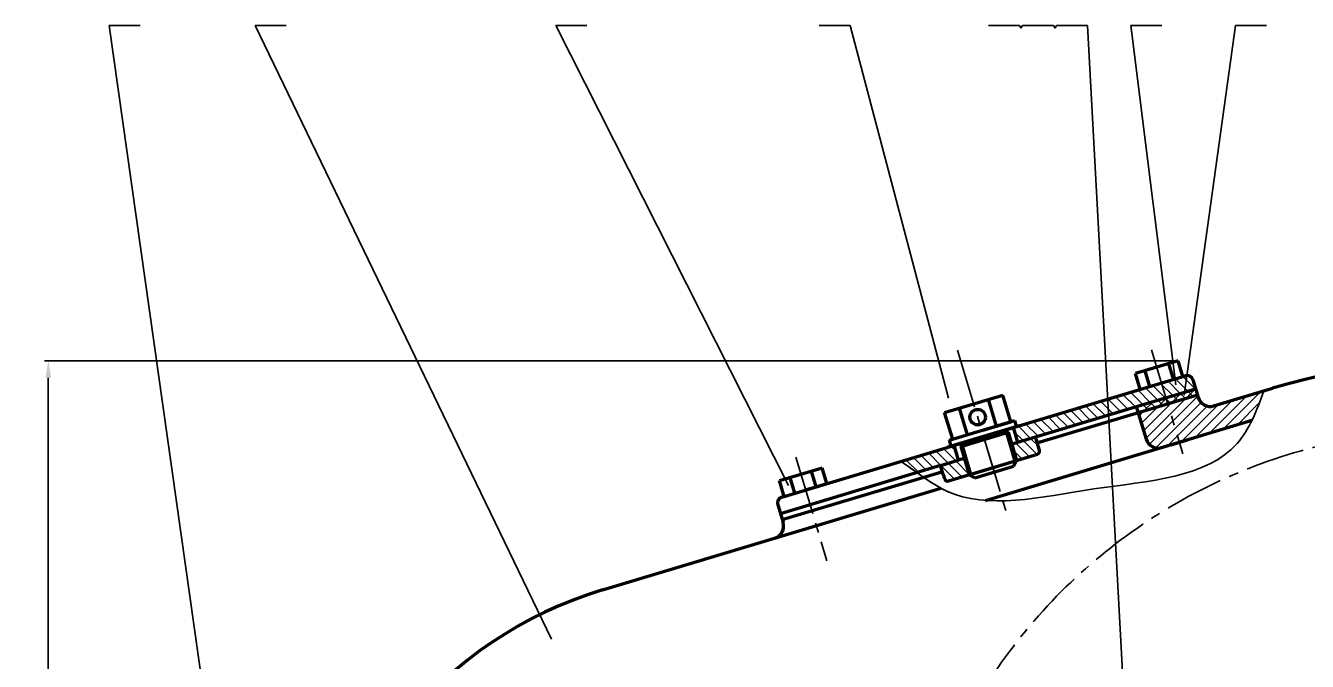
# Model space of a CAD drawing. Header units: millimetres. Extents: x 193 to 2720, y 325 to 2799.
# Drawn here: x 192.8 to 606.7, y 1406.6 to 1611.8 of the extents above; entities that cross this region are included whole.
import ezdxf

# ---------------------------------------------------------------- set-up
doc = ezdxf.new("R2010")
doc.units = ezdxf.units.MM
doc.linetypes.add('CENTER2', pattern=[28.575, 19.05, -3.175, 3.175, -3.175])
for name, color, linetype in [('标注', 191, 'Continuous'), ('点划线', 151, 'CENTER2'), ('细实线', 7, 'Continuous')]:
    doc.layers.add(name, color=color, linetype=linetype)
doc.layers.add('粗实线', color=7, linetype='Continuous', lineweight=50)
doc.styles.get("Standard").update_dxf_attribs({"font": 'gbeitc.shx', "bigfont": 'gbcbig.shx'})
doc.dimstyles.new('副本 ISO-25', dxfattribs={"dimtxt": 5.5, "dimasz": 5.5, "dimexe": 1.25, "dimexo": 0.625, "dimtad": 1, "dimtoh": 1, "dimtxsty": 'Standard', "dimcen": 2.5, "dimadec": 0, "dimazin": 0, "dimtfac": 1, "dimtmove": 0, "dimatfit": 3, "dimfxl": 1, "dimarcsym": 0})

# ---------------------------------------------------------------- blocks, each defined once
blk = doc.blocks.new('*D17')
at = {"layer": 'Defpoints', "color": 0, "transparency": 16777216}
for p in [(564.91, 1503.64), (200.1, 1063.25), (564.91, 1063.25)]:
    blk.add_point(p, dxfattribs=at)
at = {"layer": '标注', "color": 0, "lineweight": -2, "transparency": 16777216}
for p, q in [((564.29, 1503.64), (198.85, 1503.64)), ((200.1, 1498.14), (200.1, 1068.75)), ((564.29, 1063.25), (198.85, 1063.25))]:
    blk.add_line(p, q, dxfattribs=at)
at = {"layer": '标注', "color": 0, "transparency": 16777216}
for points in [[(199.18, 1498.14), (201.02, 1498.14), (200.1, 1503.64)], [(199.18, 1068.75), (201.02, 1068.75), (200.1, 1063.25)]]:
    blk.add_solid(points, dxfattribs=at)
at = {"layer": '标注', "color": 0, "transparency": 16777216, "insert": (196.38, 1283.45), "char_height": 5.5, "attachment_point": 5, "rotation": 90}
blk.add_mtext('440,4', dxfattribs=at)

msp = doc.modelspace()

# ---------------------------------------------------------------- hatches: boundary and pattern name
at = {"layer": '细实线', "transparency": 33554687}
h = msp.add_hatch(dxfattribs=at)
h.set_pattern_fill('ANSI31', color=256, scale=0.7, angle=90)
h.paths.add_polyline_path([(542.4988, 1486.1442), (542.2201, 1491.2818), (520.291, 1484.6834), (511.6727, 1482.0901), (511.9608, 1481.1326), (513.1134, 1477.3022)])
h.paths.add_polyline_path([(557.1625, 1490.5564), (560.9929, 1491.709), (559.5522, 1496.4969), (542.2201, 1491.2818), (542.4988, 1486.1442)])
edge = h.paths.add_edge_path()
edge.add_arc((567.7892, 1496.8868), 2, 91.629223, 106.74637)
edge.add_line((567.2129, 1498.802), (559.5522, 1496.4969))
edge.add_line((559.5522, 1496.4969), (560.9929, 1491.709))
edge.add_line((560.9929, 1491.709), (564.8232, 1492.8615))
edge.add_line((564.8232, 1492.8615), (566.9806, 1493.5107))
edge.add_line((566.9806, 1493.5107), (567.7323, 1498.886))
edge = h.paths.add_edge_path()
edge.add_arc((567.7892, 1496.8868), 2, 16.74637, 91.629223)
edge.add_line((567.7323, 1498.886), (566.9806, 1493.5107))
edge.add_line((566.9806, 1493.5107), (570.5688, 1494.5903))
edge.add_line((570.5688, 1494.5903), (569.7043, 1497.4631))
edge = h.paths.add_edge_path()
edge.add_line((495.8768, 1472.1158), (487.2585, 1469.5225))
edge.add_arc((501.9415, 1477.9386), 16.924, 209.820591, 220.542046)
edge.add_line((489.0805, 1466.9379), (489.5127, 1465.5015))
edge.add_arc((490.4702, 1465.7897), 1, 196.74637, 286.74637)
edge.add_line((490.7584, 1464.8321), (497.4615, 1466.849))
edge.add_line((497.4615, 1466.849), (495.8768, 1472.1158))
edge = h.paths.add_edge_path()
edge.add_line((520.1555, 1474.7219), (519.7233, 1476.1582))
edge.add_arc((502.9273, 1478.2352), 16.924, 352.950693, 363.672149)
edge.add_line((519.8165, 1479.3191), (511.1982, 1476.7259))
edge.add_line((511.1982, 1476.7259), (512.7829, 1471.4592))
edge.add_line((512.7829, 1471.4592), (519.4861, 1473.4761))
edge.add_arc((519.1979, 1474.4337), 1, 286.74637, 376.74637)
h.paths.add_polyline_path([(493.9616, 1471.5395), (492.5209, 1476.3274), (475.3712, 1471.1671), (475.392, 1471.1532), (475.4128, 1471.1393), (475.4336, 1471.1254), (475.4544, 1471.1115), (475.4751, 1471.0975), (475.4959, 1471.0836), (475.5167, 1471.0696), (475.5374, 1471.0557), (475.5582, 1471.0417), (475.5789, 1471.0278), (475.5997, 1471.0138), (475.6204, 1470.9998), (475.6412, 1470.9858), (475.6619, 1470.9719), (475.6826, 1470.9579), (475.7034, 1470.9439), (475.7241, 1470.9299), (475.7448, 1470.9159), (475.7655, 1470.9019), (475.7862, 1470.8879), (475.8069, 1470.8739), (475.8276, 1470.8598), (475.8483, 1470.8458), (475.869, 1470.8318), (475.8897, 1470.8177), (475.9104, 1470.8037), (475.9311, 1470.7897), (475.9518, 1470.7756), (475.9724, 1470.7616), (475.9931, 1470.7475), (476.0138, 1470.7334), (476.0344, 1470.7194), (476.0551, 1470.7053), (476.0757, 1470.6912), (476.0964, 1470.6771), (476.117, 1470.6631), (476.1377, 1470.649), (476.1583, 1470.6349), (476.179, 1470.6208), (476.1996, 1470.6067), (476.2202, 1470.5926), (476.2408, 1470.5785), (476.2615, 1470.5643), (476.2821, 1470.5502), (476.3027, 1470.5361), (476.3233, 1470.522), (476.3439, 1470.5079), (476.3645, 1470.4937), (476.3851, 1470.4796), (476.4057, 1470.4654), (476.4263, 1470.4513), (476.4468, 1470.4371), (476.4674, 1470.423), (476.488, 1470.4088), (476.5086, 1470.3947), (476.5291, 1470.3805), (476.5497, 1470.3663), (476.5703, 1470.3522), (476.5908, 1470.338), (476.6114, 1470.3238), (476.6319, 1470.3096), (476.6525, 1470.2954), (476.673, 1470.2813), (476.6936, 1470.2671), (476.7141, 1470.2529), (476.7346, 1470.2387), (476.7552, 1470.2245), (476.7757, 1470.2103), (476.7962, 1470.196), (476.8167, 1470.1818), (476.8373, 1470.1676), (476.8578, 1470.1534), (476.8783, 1470.1392), (476.8988, 1470.1249), (476.9193, 1470.1107), (476.9398, 1470.0965), (476.9603, 1470.0822), (476.9808, 1470.068), (477.0013, 1470.0538), (477.0217, 1470.0395), (477.0422, 1470.0253), (477.0627, 1470.011), (477.0832, 1469.9968), (477.1036, 1469.9825), (477.1241, 1469.9683), (477.1446, 1469.954), (477.165, 1469.9397), (477.1855, 1469.9255), (477.2059, 1469.9112), (477.2264, 1469.8969), (477.2468, 1469.8827), (477.2673, 1469.8684), (477.2877, 1469.8541), (477.3082, 1469.8398), (477.3286, 1469.8255), (477.349, 1469.8112), (477.3695, 1469.7969), (477.3899, 1469.7827), (477.4103, 1469.7684), (477.4307, 1469.7541), (477.4512, 1469.7398), (477.4716, 1469.7255), (477.492, 1469.7112), (477.5124, 1469.6969), (477.5328, 1469.6825), (477.5532, 1469.6682), (477.5736, 1469.6539), (477.594, 1469.6396), (477.6144, 1469.6253), (477.6348, 1469.611), (477.6551, 1469.5966), (477.6755, 1469.5823), (477.6959, 1469.568), (477.7163, 1469.5537), (477.7367, 1469.5393), (477.757, 1469.525), (477.7774, 1469.5107), (477.7978, 1469.4963), (477.8181, 1469.482), (477.8385, 1469.4677), (477.8588, 1469.4533), (477.8792, 1469.439), (477.8996, 1469.4247), (477.9199, 1469.4103), (477.9402, 1469.396), (477.9606, 1469.3816), (477.9809, 1469.3673), (478.0013, 1469.3529), (478.0216, 1469.3386), (478.0419, 1469.3242), (478.0623, 1469.3099), (478.0826, 1469.2955), (478.1029, 1469.2811), (478.1232, 1469.2668), (478.1435, 1469.2524), (478.1639, 1469.2381), (478.1842, 1469.2237), (478.2045, 1469.2093), (478.2248, 1469.195), (478.2451, 1469.1806), (478.2654, 1469.1662), (478.2857, 1469.1519), (478.306, 1469.1375), (478.3263, 1469.1231), (478.3466, 1469.1088), (478.3669, 1469.0944), (478.3872, 1469.08), (478.4074, 1469.0656), (478.4277, 1469.0513), (478.448, 1469.0369), (478.4683, 1469.0225), (478.4886, 1469.0081), (478.5088, 1468.9938), (478.5291, 1468.9794), (478.5494, 1468.965), (478.5696, 1468.9506), (478.5899, 1468.9362), (478.6102, 1468.9219), (478.6304, 1468.9075), (478.6507, 1468.8931), (478.6709, 1468.8787), (478.6912, 1468.8643), (478.7114, 1468.85), (478.7317, 1468.8356), (478.7519, 1468.8212), (478.7722, 1468.8068), (478.7924, 1468.7924), (478.8126, 1468.778), (478.8329, 1468.7637), (478.8531, 1468.7493), (478.8733, 1468.7349), (478.8936, 1468.7205), (478.9138, 1468.7061), (478.934, 1468.6917), (478.9542, 1468.6773), (478.9744, 1468.663), (478.9947, 1468.6486), (479.0149, 1468.6342), (479.0351, 1468.6198), (479.0553, 1468.6054), (479.0755, 1468.591), (479.0957, 1468.5766), (479.1159, 1468.5623), (479.1361, 1468.5479), (479.1563, 1468.5335), (479.1765, 1468.5191), (479.1967, 1468.5047), (479.2169, 1468.4903), (479.2371, 1468.476), (479.2573, 1468.4616), (479.2775, 1468.4472), (479.2977, 1468.4328), (479.3179, 1468.4184), (479.338, 1468.4041), (479.3582, 1468.3897), (479.3784, 1468.3753), (479.3986, 1468.3609), (479.4187, 1468.3465), (479.4389, 1468.3322), (479.4591, 1468.3178), (479.4793, 1468.3034), (479.4994, 1468.289), (479.5196, 1468.2747), (479.5398, 1468.2603), (479.5599, 1468.2459), (479.5801, 1468.2315), (479.6002, 1468.2172), (479.6204, 1468.2028), (479.6406, 1468.1884), (479.6607, 1468.1741), (479.6809, 1468.1597), (479.701, 1468.1453), (479.7212, 1468.131), (479.7413, 1468.1166), (479.7615, 1468.1023), (479.7816, 1468.0879), (479.8017, 1468.0735), (479.8219, 1468.0592), (479.842, 1468.0448), (479.8622, 1468.0305), (479.8823, 1468.0161), (479.9024, 1468.0018), (479.9226, 1467.9874), (479.9427, 1467.9731), (479.9628, 1467.9587), (479.9829, 1467.9444), (480.0031, 1467.93), (480.0232, 1467.9157), (480.0433, 1467.9013), (480.0634, 1467.887), (480.0836, 1467.8727), (480.1037, 1467.8583), (480.1238, 1467.844), (480.1439, 1467.8297), (480.164, 1467.8153), (480.1841, 1467.801), (480.2043, 1467.7867), (480.2244, 1467.7723), (480.2445, 1467.758), (480.2646, 1467.7437), (480.2847, 1467.7294), (480.3048, 1467.7151), (480.3249, 1467.7008), (480.345, 1467.6864), (480.3651, 1467.6721), (480.3852, 1467.6578), (480.4053, 1467.6435), (480.4254, 1467.6292), (480.4455, 1467.6149), (480.4656, 1467.6006), (480.4857, 1467.5863), (480.5058, 1467.572), (480.5259, 1467.5577), (480.546, 1467.5434), (480.5661, 1467.5291), (480.5861, 1467.5149)])
h = msp.add_hatch(dxfattribs=at)
h.set_pattern_fill('ANSI37', color=256, scale=0.7)
h.paths.add_polyline_path([(561.5691, 1489.7938), (560.9929, 1491.709), (557.1625, 1490.5564), (551.417, 1488.8276), (551.9932, 1486.9124)])
h.paths.add_polyline_path([(571.145, 1492.6752), (570.5688, 1494.5903), (564.8232, 1492.8615), (560.9929, 1491.709), (561.5691, 1489.7938)])
h = msp.add_hatch(dxfattribs=at)
h.set_pattern_fill('ANSI31', color=256, scale=0.7)
h.paths.add_polyline_path([(561.5691, 1489.7938), (551.9932, 1486.9124), (554.5865, 1478.2941, 0.41421356), (559.5694, 1475.6163), (565.3149, 1477.3451)])
edge = h.paths.add_edge_path()
edge.add_spline(control_points=[(588.7879, 1484.4081), (590.2357, 1487.376), (591.4536, 1490.6073), (592.6076, 1493.9117)], knot_values=[128.5123114, 128.5123114, 128.5123114, 128.5123114, 138.45742108, 138.45742108, 138.45742108, 138.45742108], degree=3, periodic=0)
edge.add_line((592.6076, 1493.9117), (576.4161, 1489.0397))
edge.add_arc((575.2635, 1492.8701), 4, 196.74637, 286.74637, ccw=False)
edge.add_line((571.4332, 1491.7176), (571.145, 1492.6752))
edge.add_line((571.145, 1492.6752), (561.5691, 1489.7938))
edge.add_line((561.5691, 1489.7938), (565.3149, 1477.3451))
edge.add_line((565.3149, 1477.3451), (574.8908, 1480.2265))
edge.add_line((574.8908, 1480.2265), (588.7879, 1484.4081))

# ---------------------------------------------------------------- linework, layer by layer
at = {"layer": '标注'}
for p, q in [((259.0507, 1333.721), (219.7468, 1611.7742)), ((219.7468, 1611.7742), (229.7468, 1611.7742)), ((362.5344, 1413.7812), (266.8953, 1611.7742)), ((266.8953, 1611.7742), (276.8953, 1611.7742)), ((439.1739, 1463.3759), (363.9938, 1611.7742)), ((363.9938, 1611.7742), (373.9938, 1611.7742)), ((459.058, 1611.7742), (449.058, 1611.7742)), ((490.7405, 1491.5033), (459.058, 1611.7742)), ((513.684, 1611.7742), (503.684, 1611.7742)), ((514.184, 1610.9081), (513.684, 1611.7742)), ((514.684, 1611.7742), (514.184, 1610.9081)), ((524.684, 1611.7742), (514.684, 1611.7742)), ((525.184, 1610.9081), (524.684, 1611.7742)), ((525.684, 1611.7742), (525.184, 1610.9081)), ((535.684, 1611.7742), (525.684, 1611.7742)), ((548.7659, 1370.611), (535.684, 1611.7742)), ((564.2437, 1495.862), (549.6505, 1611.7742)), ((549.6505, 1611.7742), (559.6505, 1611.7742)), ((566.8449, 1492.5396), (583.5179, 1611.7742)), ((583.5179, 1611.7742), (593.5179, 1611.7742))]:
    msp.add_line(p, q, dxfattribs=at)
at = {"layer": '点划线'}
for p, q in [((493.7362, 1506.9946), (509.551, 1454.4356)), ((556.3586, 1507.1103), (566.4426, 1473.5971)), ((441.4479, 1472.5341), (451.5319, 1439.0209))]:
    msp.add_line(p, q, dxfattribs=at)
msp.add_circle((653.0728, 1303.2478), 178, dxfattribs=at)
at = {"layer": '粗实线'}
for p, q in [((564.9101, 1503.6438), (551.14, 1499.5005)), ((561.8554, 1502.7247), (563.3825, 1497.6495)), ((566.4372, 1498.5686), (564.9101, 1503.6438)), ((520.291, 1484.6834), (567.2129, 1498.802)), ((552.6671, 1494.4252), (551.14, 1499.5005)), ((554.1947, 1500.4196), (555.7218, 1495.3444)), ((564.8232, 1492.8615), (570.5688, 1494.5903)), ((569.7043, 1497.4631), (571.4332, 1491.7176)), ((576.4161, 1489.0397), (595.4457, 1494.7657)), ((489.5429, 1486.9185), (508.3117, 1492.566)), ((503.6195, 1491.1541), (506.2127, 1482.5358)), ((510.9049, 1483.9477), (508.3117, 1492.566)), ((518.8589, 1479.031), (557.1625, 1490.5564)), ((520.3928, 1477.404), (571.145, 1492.6752)), ((557.1625, 1490.5564), (564.8232, 1492.8615)), ((492.1362, 1478.3002), (489.5429, 1486.9185)), ((494.2351, 1488.3304), (496.8283, 1479.7121)), ((551.417, 1488.8276), (554.5865, 1478.2941)), ((483.9026, 1473.7342), (520.291, 1484.6834)), ((513.5879, 1482.6664), (490.6057, 1475.7512)), ((490.987, 1477.9545), (512.054, 1484.2935)), ((491.5633, 1476.0393), (512.6303, 1482.3783)), ((501.5205, 1481.124), (510.9049, 1483.9477)), ((502.0968, 1479.2088), (512.6303, 1482.3783)), ((511.6727, 1482.0901), (513.1134, 1477.3022)), ((512.054, 1484.2935), (512.6303, 1482.3783)), ((559.5694, 1475.6163), (588.7879, 1484.4081)), ((490.987, 1477.9545), (491.5633, 1476.0393)), ((494.7242, 1475.9461), (510.0457, 1480.5563)), ((502.7619, 1458.5231), (574.8908, 1480.2265)), ((508.7893, 1480.1783), (508.5012, 1481.1358)), ((510.0457, 1480.5563), (512.7829, 1471.4592)), ((513.1134, 1477.3022), (518.8589, 1479.031)), ((519.7233, 1476.1582), (518.8589, 1479.031)), ((562.6336, 1476.5384), (567.9961, 1478.1519)), ((436.9807, 1459.6156), (483.9026, 1473.7342)), ((492.5209, 1476.3274), (493.9616, 1471.5395)), ((494.7242, 1475.9461), (497.4615, 1466.849)), ((495.9806, 1476.3241), (495.6924, 1477.2817)), ((511.1982, 1476.7259), (513.1134, 1477.3022)), ((519.4352, 1477.1158), (520.3928, 1477.404)), ((520.1555, 1474.7219), (519.7233, 1476.1582)), ((488.216, 1469.8107), (436.5062, 1454.2514)), ((488.216, 1469.8107), (493.9616, 1471.5395)), ((489.0805, 1466.9379), (488.216, 1469.8107)), ((490.7584, 1464.8321), (519.4861, 1473.4761)), ((495.8768, 1472.1158), (493.9616, 1471.5395)), ((497.4615, 1466.849), (512.7829, 1471.4592)), ((499.3301, 1465.8448), (511.7788, 1469.5906)), ((512.7829, 1471.4592), (511.7788, 1469.5906)), ((436.2292, 1464.9242), (449.9994, 1469.0676)), ((437.0825, 1452.3362), (487.8347, 1467.6074)), ((441.1989, 1460.8848), (439.6718, 1465.96)), ((448.084, 1462.9565), (446.5568, 1468.0317)), ((451.5265, 1463.9923), (449.9994, 1469.0676)), ((487.8347, 1467.6074), (488.7923, 1467.8955)), ((489.0805, 1466.9379), (489.5127, 1465.5015)), ((497.4615, 1466.849), (499.3301, 1465.8448)), ((379.0389, 1429.6496), (488.3012, 1462.5263)), ((437.7564, 1459.849), (436.2292, 1464.9242)), ((444.6414, 1461.9207), (451.5265, 1463.9923)), ((435.6418, 1457.1241), (437.3706, 1451.3786))]:
    msp.add_line(p, q, dxfattribs=at)
msp.add_circle((500.2239, 1485.4331), 2.5, dxfattribs=at)
for centre, radius, start, end in [((653.0728, 1303.2478), 200, 3.974181, 106.74637), ((567.7892, 1496.8868), 2, 16.74637, 106.74637), ((575.2635, 1492.8701), 4, 196.74637, 286.74637), ((558.4168, 1479.4467), 4, 196.74637, 286.74637), ((519.1979, 1474.4337), 1, 286.74637, 16.74637), ((490.4702, 1465.7897), 1, 196.74637, 286.74637), ((437.557, 1457.7004), 2, 106.74637, 196.74637), ((433.5403, 1450.226), 4, 286.74637, 16.74637), ((417.0728, 1303.2478), 132, 106.74637, 174.784091)]:
    msp.add_arc(centre, radius, start, end, dxfattribs=at)
at = {"layer": '细实线'}
for p, q in [((502.0968, 1479.2088), (505.1222, 1469.1541)), ((509.2681, 1480.3223), (512.2393, 1470.4477)), ((510.0457, 1480.5563), (509.7575, 1481.5139)), ((494.7242, 1475.9461), (494.4361, 1476.9037)), ((495.5018, 1476.1801), (498.473, 1466.3054))]:
    msp.add_line(p, q, dxfattribs=at)
for points, knots in [([(475.3712, 1471.1671), (480.3804, 1467.8159), (497.4148, 1453.7412), (537.066, 1464.0111), (581.7406, 1466.1394), (590.3786, 1487.529), (592.6076, 1493.9117)], [6.23557551, 6.23557551, 6.23557551, 6.23557551, 23.87967614, 71.20611711, 119.24788371, 138.45742108, 138.45742108, 138.45742108, 138.45742108]), ([(488.3012, 1462.5263), (488.8817, 1462.2144), (490.6016, 1461.3473), (492.3718, 1460.6546), (493.5606, 1460.2658)], [21.81604538, 21.81604538, 21.81604538, 21.81604538, 23.87967614, 27.88396274, 27.88396274, 27.88396274, 27.88396274]), ([(488.3012, 1462.5263), (488.8817, 1462.2144), (490.6016, 1461.3473), (492.3718, 1460.6546), (493.5606, 1460.2658)], [21.81604538, 21.81604538, 21.81604538, 21.81604538, 23.87967614, 27.88396274, 27.88396274, 27.88396274, 27.88396274]), ([(488.3012, 1462.5263), (488.8817, 1462.2144), (490.6016, 1461.3473), (492.3718, 1460.6546), (493.5606, 1460.2658)], [21.81604538, 21.81604538, 21.81604538, 21.81604538, 23.87967614, 27.88396274, 27.88396274, 27.88396274, 27.88396274]), ([(488.3012, 1462.5263), (488.8817, 1462.2144), (490.6016, 1461.3473), (492.3718, 1460.6546), (493.5606, 1460.2658)], [21.81604538, 21.81604538, 21.81604538, 21.81604538, 23.87967614, 27.88396274, 27.88396274, 27.88396274, 27.88396274]), ([(488.3012, 1462.5263), (488.8817, 1462.2144), (490.6016, 1461.3473), (492.3718, 1460.6546), (493.5606, 1460.2658)], [21.81604538, 21.81604538, 21.81604538, 21.81604538, 23.87967614, 27.88396274, 27.88396274, 27.88396274, 27.88396274]), ([(488.3012, 1462.5263), (488.8817, 1462.2144), (490.6016, 1461.3473), (492.3718, 1460.6546), (493.5606, 1460.2658)], [21.81604538, 21.81604538, 21.81604538, 21.81604538, 23.87967614, 27.88396274, 27.88396274, 27.88396274, 27.88396274]), ([(488.3012, 1462.5263), (488.8817, 1462.2144), (490.6016, 1461.3473), (492.3718, 1460.6546), (493.5606, 1460.2658)], [21.81604538, 21.81604538, 21.81604538, 21.81604538, 23.87967614, 27.88396274, 27.88396274, 27.88396274, 27.88396274]), ([(488.3012, 1462.5263), (488.8817, 1462.2144), (490.6016, 1461.3473), (492.3718, 1460.6546), (493.5606, 1460.2658)], [21.81604538, 21.81604538, 21.81604538, 21.81604538, 23.87967614, 27.88396274, 27.88396274, 27.88396274, 27.88396274])]:
    msp.add_open_spline(points, degree=3, knots=knots, dxfattribs=at)
for points in [[(475.3712, 1471.1671), (477.1456, 1469.98), (478.872, 1468.7338), (480.5861, 1467.5149)], [(475.3712, 1471.1671), (477.1456, 1469.98), (478.872, 1468.7338), (480.5861, 1467.5149)], [(475.3712, 1471.1671), (477.1456, 1469.98), (478.872, 1468.7338), (480.5861, 1467.5149)], [(475.3712, 1471.1671), (477.1456, 1469.98), (478.872, 1468.7338), (480.5861, 1467.5149)], [(475.3712, 1471.1671), (477.1456, 1469.98), (478.872, 1468.7338), (480.5861, 1467.5149)], [(475.3712, 1471.1671), (477.1456, 1469.98), (478.872, 1468.7338), (480.5861, 1467.5149)], [(475.3712, 1471.1671), (477.1456, 1469.98), (478.872, 1468.7338), (480.5861, 1467.5149)], [(475.3712, 1471.1671), (477.1456, 1469.98), (478.872, 1468.7338), (480.5861, 1467.5149)], [(480.5861, 1467.5149), (481.2808, 1467.0209), (481.9734, 1466.5315), (482.6665, 1466.0522)], [(480.5861, 1467.5149), (481.2808, 1467.0209), (481.9734, 1466.5315), (482.6665, 1466.0522)], [(480.5861, 1467.5149), (481.2808, 1467.0209), (481.9734, 1466.5315), (482.6665, 1466.0522)], [(480.5861, 1467.5149), (481.2808, 1467.0209), (481.9734, 1466.5315), (482.6665, 1466.0522)], [(480.5861, 1467.5149), (481.2808, 1467.0209), (481.9734, 1466.5315), (482.6665, 1466.0522)], [(480.5861, 1467.5149), (481.2808, 1467.0209), (481.9734, 1466.5315), (482.6665, 1466.0522)], [(480.5861, 1467.5149), (481.2808, 1467.0209), (481.9734, 1466.5315), (482.6665, 1466.0522)], [(480.5861, 1467.5149), (481.2808, 1467.0209), (481.9734, 1466.5315), (482.6665, 1466.0522)], [(482.6665, 1466.0522), (484.5265, 1464.7661), (486.3894, 1463.5537), (488.3012, 1462.5263)], [(482.6665, 1466.0522), (484.5265, 1464.7661), (486.3894, 1463.5537), (488.3012, 1462.5263)], [(482.6665, 1466.0522), (484.5265, 1464.7661), (486.3894, 1463.5537), (488.3012, 1462.5263)], [(482.6665, 1466.0522), (484.5265, 1464.7661), (486.3894, 1463.5537), (488.3012, 1462.5263)], [(482.6665, 1466.0522), (484.5265, 1464.7661), (486.3894, 1463.5537), (488.3012, 1462.5263)], [(482.6665, 1466.0522), (484.5265, 1464.7661), (486.3894, 1463.5537), (488.3012, 1462.5263)], [(482.6665, 1466.0522), (484.5265, 1464.7661), (486.3894, 1463.5537), (488.3012, 1462.5263)], [(482.6665, 1466.0522), (484.5265, 1464.7661), (486.3894, 1463.5537), (488.3012, 1462.5263)]]:
    msp.add_open_spline(points, degree=3, dxfattribs=at)

# ---------------------------------------------------------------- dimensions: what is measured, and where the dimension line sits
at = {"layer": '标注'}
dim = msp.add_linear_dim(base=(200.0989, 1063.2478), p1=(564.9101, 1503.6438), p2=(564.9101, 1063.2478), angle=90, dimstyle='副本 ISO-25', dxfattribs=at)
dim.commit()
dim.dimension.update_dxf_attribs({"geometry": '*D17', "text_midpoint": (196.3802, 1283.4458)})

doc.saveas('drawing.dxf')
